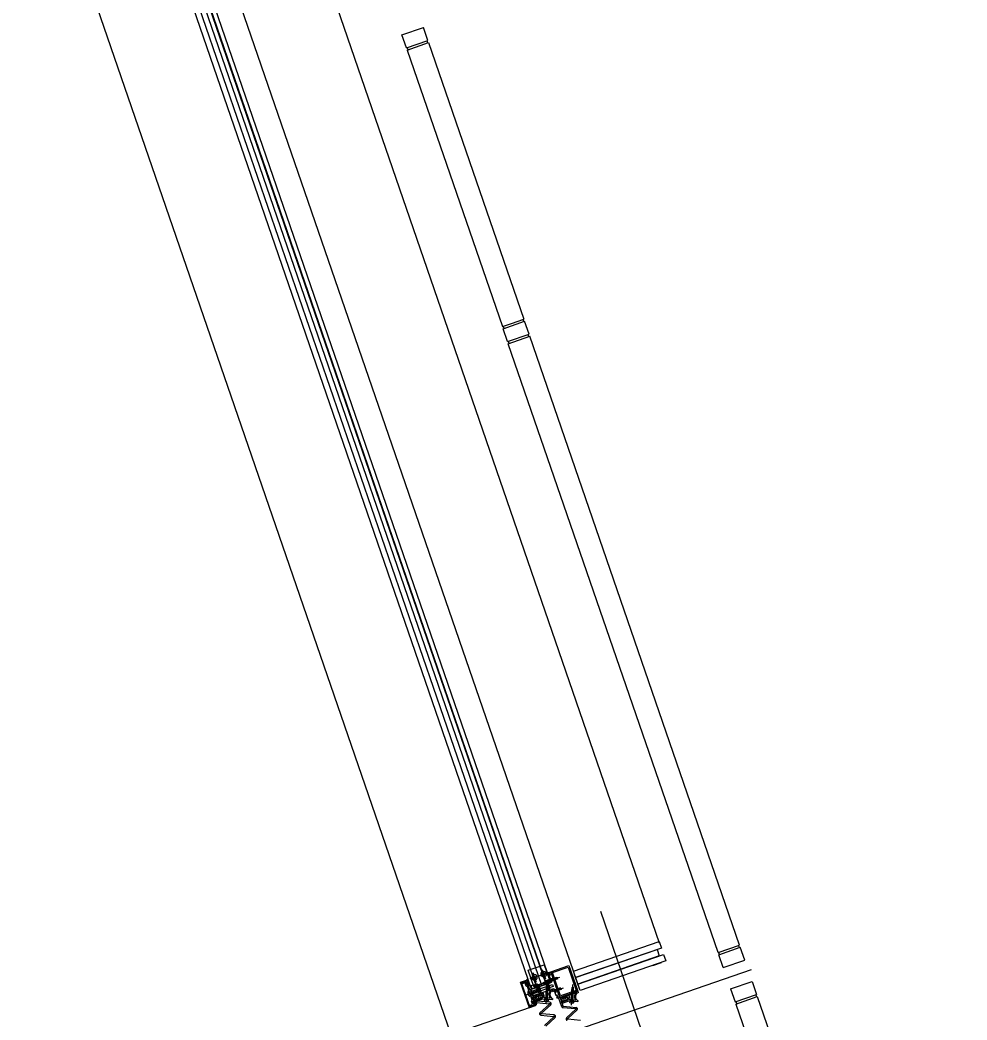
# Model space of a CAD drawing. Extents: x 809434 to 809707, y 818708 to 819364.
# Drawn here: x 809471.164 to 809473.252, y 819253.708 to 819255.913 of the extents above; entities that cross this region are included whole.
import ezdxf

# ---------------------------------------------------------------- set-up
doc = ezdxf.new("R2010")
doc.units = 0
for name, color, linetype in [('Default', 7, 'Continuous'), ('MAJ030__', 7, 'Continuous'), ('MAJ035__', 7, 'Continuous'), ('MAJ630__', 7, 'Continuous'), ('MAJ640__', 7, 'Continuous'), ('MAJ640__1', 7, 'Continuous'), ('MMH292__', 7, 'Continuous'), ('MMH292_C', 7, 'Continuous'), ('MMH2941_', 7, 'Continuous'), ('MMH294_S', 7, 'Continuous')]:
    doc.layers.add(name, color=color, linetype=linetype)

# ---------------------------------------------------------------- blocks, each defined once
blk = doc.blocks.new('N10TC16')
at = {"layer": 'Default'}
for p, q in [((-0.005, 0), (0.021, 0)), ((0.0035, 0.0025), (0.0043, -0.0025)), ((0.0055, 0.0025), (0.0063, -0.0025)), ((0.0075, 0.0025), (0.0083, -0.0025)), ((0.0095, 0.0025), (0.0103, -0.0025)), ((0.0115, 0.0025), (0.0123, -0.0025)), ((0.0135, 0.0025), (0.0143, -0.0025))]:
    blk.add_line(p, q, dxfattribs=at)
blk.add_lwpolyline([(0.003, 0.0017), (0, 0.0049), (0, -0.0049), (0.003, -0.0017)], close=True, dxfattribs=at)
for points in [[(0, 0.0008), (0.0014, 0.0008), (0.0014, -0.0008), (0, -0.0008)], [(0.003, -0.0017), (0.0138, -0.0017), (0.016, 0), (0.0138, 0.0017), (0.003, 0.0017)]]:
    blk.add_lwpolyline(points, dxfattribs=at)
blk = doc.blocks.new('M06MC_P')
at = {"layer": 'Default'}
for p, q in [((-0.011, 0), (0.011, 0)), ((0, -0.011), (0, 0.011))]:
    blk.add_line(p, q, dxfattribs=at)
for points in [[(-0.00375, 0.00025), (-0.00375, -0.00025)], [(-0.00125, 0.00075), (-0.00325, 0.00075)], [(-0.00075, 0.00325), (-0.00075, 0.00125)], [(0.00025, 0.00375), (-0.00025, 0.00375)], [(0.00075, 0.00125), (0.00075, 0.00325)], [(0.00325, 0.00075), (0.00125, 0.00075)], [(0.00375, -0.00025), (0.00375, 0.00025)], [(-0.00325, -0.00075), (-0.00125, -0.00075)], [(-0.00075, -0.00125), (-0.00075, -0.00325)], [(-0.00025, -0.00375), (0.00025, -0.00375)], [(0.00075, -0.00325), (0.00075, -0.00125)], [(0.00125, -0.00075), (0.00325, -0.00075)]]:
    blk.add_lwpolyline(points, dxfattribs=at)
blk.add_circle((0, 0), 0.006, dxfattribs=at)
for centre, start, end in [((-0.00325, 0.00025), 90, 180), ((-0.00125, 0.00125), 270, 0), ((-0.00025, 0.00325), 90, 180), ((0.00025, 0.00325), 0, 90), ((0.00125, 0.00125), 180, 270), ((0.00325, 0.00025), 360, 90), ((-0.00325, -0.00025), 180, 270), ((-0.00125, -0.00125), 0, 90), ((-0.00025, -0.00325), 180, 270), ((0.00025, -0.00325), 270, 0), ((0.00125, -0.00125), 90, 180), ((0.00325, -0.00025), 270, 0)]:
    blk.add_arc(centre, 0.0005, start, end, dxfattribs=at)
blk = doc.blocks.new('M06MC16')
at = {"layer": 'Default'}
for p, q in [((-0.005, 0), (0.021, 0)), ((0.003, 0.0025), (0.016, 0.0025)), ((0.0155, -0.003), (0.0155, 0.003)), ((0.003, -0.0025), (0.016, -0.0025))]:
    blk.add_line(p, q, dxfattribs=at)
blk.add_lwpolyline([(0, -0.006), (0.003, -0.003), (0.003, 0.003), (0, 0.006)], close=True, dxfattribs=at)
for points in [[(0, 0.00075), (0.002, 0.00075), (0.002, -0.00075), (0, -0.00075)], [(0.003, -0.003), (0.0155, -0.003), (0.016, -0.0025), (0.016, 0.0025), (0.0155, 0.003), (0.003, 0.003)]]:
    blk.add_lwpolyline(points, dxfattribs=at)
blk = doc.blocks.new('N12TH32')
at = {"layer": 'Default'}
for p, q in [((-0.0089, 0), (0.037, 0)), ((0, 0.0028), (0.001, -0.0028)), ((0.0021, 0.0028), (0.0031, -0.0028)), ((0.0042, 0.0028), (0.0052, -0.0028)), ((0.0063, 0.0028), (0.0073, -0.0028)), ((0.0084, 0.0028), (0.0094, -0.0028)), ((0.0105, 0.0028), (0.0115, -0.0028)), ((0.0126, 0.0028), (0.0136, -0.0028)), ((0.0147, 0.0028), (0.0157, -0.0028)), ((0.0168, 0.0028), (0.0178, -0.0028)), ((0.0189, 0.0028), (0.0199, -0.0028)), ((0.021, 0.0028), (0.022, -0.0028)), ((0.0231, 0.0028), (0.0241, -0.0028)), ((0.0252, 0.0028), (0.0262, -0.0028)), ((0.0273, 0.0028), (0.0283, -0.0028)), ((0.0294, 0.0028), (0.0303, -0.0023))]:
    blk.add_line(p, q, dxfattribs=at)
blk.add_lwpolyline([(-0.0039, 0.0034), (-0.0034, 0.004), (0, 0.004), (0, -0.004), (-0.0034, -0.004), (-0.0039, -0.0034)], close=True, dxfattribs=at)
for points in [[(-0.0034, 0), (0, 0), (-0.0034, 0)], [(0, -0.002), (0.0293, -0.002), (0.032, 0), (0.0293, 0.0021), (0, 0.0021)]]:
    blk.add_lwpolyline(points, dxfattribs=at)
for centre in [(-0.0002, 0.002), (-0.0002, -0.002)]:
    blk.add_arc(centre, 0.00372, 147.7958, 212.2042, dxfattribs=at)
blk = doc.blocks.new('M06MR19')
at = {"layer": 'Default'}
for p, q in [((-0.0092, 0), (0.024, 0)), ((0, 0.0025), (0.019, 0.0025)), ((0.0185, -0.003), (0.0185, 0.003)), ((0, -0.0025), (0.019, -0.0025))]:
    blk.add_line(p, q, dxfattribs=at)
for points in [[(-0.0042, 0.0008), (-0.0022, 0.0008), (-0.0022, -0.0007), (-0.0042, -0.0007)], [(-0.002, 0.006), (0, 0.006), (0, -0.006), (-0.002, -0.006)], [(0, -0.003), (0.0185, -0.003), (0.019, -0.0025), (0.019, 0.0025), (0.0185, 0.003), (0, 0.003)]]:
    blk.add_lwpolyline(points, dxfattribs=at)
for centre, radius, start, end in [((0.0078, 0), 0.012, 152.9643, 207.0357), ((-0.002, 0.005), 0.001, 90, 152.9643), ((-0.002, -0.005), 0.001, 207.0357, 270)]:
    blk.add_arc(centre, radius, start, end, dxfattribs=at)
blk = doc.blocks.new('A$C775818B6')
at = {"layer": 'Default'}
for points in [[(-0.0022, -0.0063), (-0.0022, -0.0018)], [(-0.0019, -0.0015), (-0.0014, -0.0015)], [(-0.0014, -0.0065), (-0.0019, -0.0065)], [(-0.0012, -0.0018), (-0.0012, -0.0025)], [(-0.0012, -0.0055), (-0.0012, -0.0063)], [(-0.0007, -0.003), (-0.0002, -0.003)], [(-0.0002, -0.005), (-0.0007, -0.005)], [(0.0003, -0.0025), (0.0003, -0.0005)], [(0.0003, -0.0075), (0.0003, -0.0055)], [(0.0008, 0), (0.0028, 0)], [(0.0028, -0.008), (0.0008, -0.008)], [(0.0013, -0.0015), (0.0013, -0.0065)], [(0.0023, -0.0065), (0.0023, -0.0015)], [(0.0033, -0.0005), (0.0033, -0.0075)]]:
    blk.add_lwpolyline(points, dxfattribs=at)
for centre, radius, start, end in [((-0.0019, -0.0018), 0.00025, 90.0056, 180.0056), ((-0.0019, -0.0063), 0.00025, 180.0056, 270.0056), ((-0.0014, -0.0018), 0.00025, 0.0056, 90.0056), ((-0.0014, -0.0063), 0.00025, 270.0056, 0.0056), ((-0.0007, -0.0025), 0.0005, 180.0056, 270.0056), ((-0.0007, -0.0055), 0.0005, 90.0056, 180.0056), ((-0.0002, -0.0025), 0.0005, 270.0056, 0.0056), ((-0.0002, -0.0055), 0.0005, 0.0056, 90.0056), ((0.0008, -0.0005), 0.0005, 90, 180.0056), ((0.0008, -0.0075), 0.0005, 180.0056, 270), ((0.0018, -0.0015), 0.0005, 0.0056, 180.0056), ((0.0018, -0.0065), 0.0005, 180.0056, 0.0056), ((0.0028, -0.0005), 0.0005, 0.0043, 90), ((0.0028, -0.0075), 0.0005, 270, 0.0043)]:
    blk.add_arc(centre, radius, start, end, dxfattribs=at)

msp = doc.modelspace()

# ---------------------------------------------------------------- linework, layer by layer
at = {"layer": 'Default'}
msp.add_lwpolyline([(809472.2969, 819253.7816), (809472.2845, 819253.8176), (809472.3195, 819253.8296), (809472.3319, 819253.7937)], dxfattribs=at)
for points in [[(809472.299, 819253.7781), (809472.2966, 819253.7852), (809472.3318, 819253.7894), (809472.3294, 819253.7965)], [(809472.2982, 819253.7778), (809472.3332, 819253.7899), (809472.3319, 819253.7937), (809472.2969, 819253.7816)], [(809472.3147, 819253.7676), (809472.3155, 819253.7653), (809472.3011, 819253.7629), (809472.3019, 819253.7606)], [(809472.3892, 819253.7669), (809472.3883, 819253.7692), (809472.3755, 819253.7622), (809472.3747, 819253.7645)]]:
    msp.add_lwpolyline(points, close=True, dxfattribs=at)
at = {"layer": 'MAJ030__'}
msp.add_line((809472.3022, 819253.7418), (809472.2991, 819253.7408), dxfattribs=at)
at = {"layer": 'MAJ630__'}
for p, q in [((809472.5741, 819253.8772), (809471.637, 819256.5988)), ((809472.3343, 819253.7903), (809471.3983, 819256.5086)), ((809472.2918, 819253.7756), (809471.3558, 819256.494)), ((809472.1149, 819253.675), (809471.1642, 819256.436)), ((809472.5877, 819253.8378), (809472.3986, 819253.7727)), ((809472.5593, 819253.8281), (809472.5782, 819253.8346)), ((809472.2887, 819253.7349), (809472.1149, 819253.675))]:
    msp.add_line(p, q, dxfattribs=at)
for points in [[(809472.3888, 819253.8011), (809472.3839, 819253.8153), (809472.573, 819253.8804), (809472.5779, 819253.8662)], [(809472.3937, 819253.7869), (809472.3888, 819253.8011), (809472.5685, 819253.8629), (809472.5733, 819253.8488)], [(809472.3986, 819253.7727), (809472.3937, 819253.7869), (809472.5828, 819253.852), (809472.5877, 819253.8378)]]:
    msp.add_lwpolyline(points, close=True, dxfattribs=at)
at = {"layer": 'MAJ640__'}
for p, q in [((809472.3986, 819253.7727), (809471.4479, 819256.5336)), ((809472.3034, 819253.7796), (809471.3674, 819256.498)), ((809472.3147, 819253.7835), (809471.3787, 819256.5019)), ((809472.3242, 819253.7868), (809471.3882, 819256.5051)), ((809472.3249, 819253.787), (809471.3889, 819256.5054))]:
    msp.add_line(p, q, dxfattribs=at)
at = {"layer": 'MAJ640__1'}
for p, q in [((809472.6161, 819253.4483), (809472.4444, 819253.9469)), ((809472.776, 819253.8181), (809472.2361, 819253.6322))]:
    msp.add_line(p, q, dxfattribs=at)
at = {"layer": 'MMH292__'}
msp.add_line((809472.3003, 819253.7403), (809472.3007, 819253.739), dxfattribs=at)
at = {"layer": 'MMH292_C'}
for points in [[(809472.3344, 819253.8141), (809472.3743, 819253.8278), (809472.3939, 819253.7711), (809472.3539, 819253.7574)], [(809472.3382, 819253.8122), (809472.3725, 819253.824), (809472.3901, 819253.773), (809472.3558, 819253.7612)], [(809472.2963, 819253.7719), (809472.3377, 819253.7861), (809472.3393, 819253.7814), (809472.2979, 819253.7671)]]:
    msp.add_lwpolyline(points, close=True, dxfattribs=at)
for points in [[(809472.3464, 819253.7608), (809472.3409, 819253.7767), (809472.2946, 819253.7607), (809472.2939, 819253.7626), (809472.2945, 819253.7639), (809472.2916, 819253.7724), (809472.2903, 819253.773), (809472.2897, 819253.7749), (809472.3361, 819253.7909), (809472.3306, 819253.8067)], [(809472.3287, 819253.8121), (809472.3344, 819253.8141), (809472.3539, 819253.7574), (809472.3483, 819253.7554), (809472.3475, 819253.7575)], [(809472.3295, 819253.81), (809472.3287, 819253.8121)], [(809472.3302, 819253.81), (809472.3298, 819253.8098)], [(809472.3302, 819253.8108), (809472.3304, 819253.8103)], [(809472.331, 819253.8116), (809472.3306, 819253.8114)], [(809472.3308, 819253.807), (809472.3312, 819253.8072)], [(809472.3315, 819253.807), (809472.3317, 819253.8065)], [(809472.3331, 819253.807), (809472.3317, 819253.8113)], [(809472.3323, 819253.8062), (809472.3328, 819253.8064)], [(809472.2942, 819253.7391), (809472.2957, 819253.7383), (809472.2972, 819253.7389), (809472.2971, 819253.7392), (809472.2994, 819253.7399), (809472.2998, 819253.7387), (809472.2872, 819253.7344), (809472.2677, 819253.7911), (809472.2803, 819253.7954), (809472.2807, 819253.7942), (809472.2784, 819253.7934), (809472.2783, 819253.7937), (809472.2768, 819253.7932), (809472.276, 819253.7917)], [(809472.2716, 819253.7902), (809472.2701, 819253.7909), (809472.269, 819253.7905), (809472.2879, 819253.7357)], [(809472.2713, 819253.789), (809472.2736, 819253.7915)], [(809472.2771, 819253.7894), (809472.2721, 819253.7877)], [(809472.2735, 819253.7914), (809472.2726, 819253.7904)], [(809472.275, 819253.7913), (809472.2744, 819253.7916)], [(809472.2745, 819253.7916), (809472.2763, 819253.7908), (809472.2791, 819253.7918), (809472.2786, 819253.7933), (809472.2807, 819253.794), (809472.2824, 819253.7893), (809472.2824, 819253.7893)], [(809472.2802, 819253.7819), (809472.2777, 819253.7891)], [(809472.2798, 819253.7892), (809472.2814, 819253.7844)], [(809472.2806, 819253.79), (809472.2801, 819253.7898)], [(809472.2819, 819253.782), (809472.2808, 819253.7816)], [(809472.2814, 819253.7889), (809472.2812, 819253.7897)], [(809472.2822, 819253.789), (809472.2818, 819253.7888)], [(809472.282, 819253.7841), (809472.2825, 819253.7843)], [(809472.2828, 819253.7849), (809472.2826, 819253.7856)], [(809472.2931, 819253.751), (809472.2826, 819253.7817)], [(809472.2827, 819253.786), (809472.2832, 819253.7861)], [(809472.2835, 819253.786), (809472.2874, 819253.7746)], [(809472.2881, 819253.7743), (809472.2897, 819253.7749), (809472.2903, 819253.773), (809472.2916, 819253.7724), (809472.2945, 819253.7639), (809472.2939, 819253.7626), (809472.2946, 819253.7607), (809472.2929, 819253.7601)], [(809472.3389, 819253.7729), (809472.338, 819253.7757), (809472.335, 819253.7746), (809472.3351, 819253.7742)], [(809472.2926, 819253.7595), (809472.2965, 819253.7482)], [(809472.2989, 819253.761), (809472.3, 819253.7579)], [(809472.3006, 819253.7619), (809472.2992, 819253.7615)], [(809472.3004, 819253.7577), (809472.3136, 819253.7622)], [(809472.3014, 819253.7608), (809472.3011, 819253.7617)], [(809472.3155, 819253.7653), (809472.3019, 819253.7606)], [(809472.3157, 819253.7562), (809472.3025, 819253.7517)], [(809472.3054, 819253.7503), (809472.3163, 819253.754)], [(809472.3154, 819253.7667), (809472.3157, 819253.7658)], [(809472.3171, 819253.7676), (809472.3157, 819253.7671)], [(809472.3166, 819253.7541), (809472.3376, 819253.7529)], [(809472.3198, 819253.761), (809472.3176, 819253.7674)], [(809472.3176, 819253.7603), (809472.3176, 819253.7602)], [(809472.3317, 819253.7556), (809472.3204, 819253.7562)], [(809472.3387, 819253.7545), (809472.3387, 819253.7547)], [(809472.3472, 819253.7608), (809472.3467, 819253.7607)], [(809472.3472, 819253.7616), (809472.3473, 819253.7612)], [(809472.348, 819253.7624), (809472.3475, 819253.7623)], [(809472.3477, 819253.7578), (809472.3482, 819253.758)], [(809472.3485, 819253.7579), (809472.3486, 819253.7574)], [(809472.3501, 819253.7579), (809472.3486, 819253.7621)], [(809472.3493, 819253.7571), (809472.3497, 819253.7572)], [(809472.3549, 819253.7564), (809472.3559, 819253.7534)], [(809472.3566, 819253.7574), (809472.3551, 819253.7569)], [(809472.3564, 819253.7532), (809472.3696, 819253.7577)], [(809472.3573, 819253.7563), (809472.357, 819253.7572)], [(809472.3715, 819253.7608), (809472.3578, 819253.7561)], [(809472.3714, 819253.7621), (809472.3717, 819253.7613)], [(809472.3731, 819253.7631), (809472.3716, 819253.7626)], [(809472.3758, 819253.7565), (809472.3736, 819253.7629)], [(809472.3736, 819253.7558), (809472.3736, 819253.7557)], [(809472.3949, 819253.7684), (809472.394, 819253.7711), (809472.391, 819253.7701), (809472.3911, 819253.7697)], [(809472.2879, 819253.7357), (809472.289, 819253.7361), (809472.2897, 819253.7375)], [(809472.2886, 819253.7398), (809472.2935, 819253.7415)], [(809472.2921, 819253.7378), (809472.2888, 819253.7383)], [(809472.2906, 819253.738), (809472.292, 819253.7377)], [(809472.2938, 819253.7422), (809472.2914, 819253.7493)], [(809472.2917, 819253.75), (809472.2928, 819253.7504)], [(809472.2928, 819253.7381), (809472.2931, 819253.7387)], [(809472.2977, 819253.7449), (809472.2993, 819253.7401), (809472.2971, 819253.7394), (809472.2966, 819253.7409), (809472.2938, 819253.7399), (809472.293, 819253.7382)], [(809472.2939, 819253.7481), (809472.2955, 819253.7434)], [(809472.2947, 819253.7489), (809472.2942, 819253.7487)], [(809472.2956, 819253.7479), (809472.2953, 819253.7486)], [(809472.2964, 819253.7479), (809472.2959, 819253.7477)], [(809472.2962, 819253.7431), (809472.2967, 819253.7432)], [(809472.297, 819253.7439), (809472.2967, 819253.7446)], [(809472.2969, 819253.7449), (809472.2973, 819253.745)], [(809472.2977, 819253.7449), (809472.2977, 819253.7449)], [(809472.3023, 819253.7512), (809472.3031, 819253.7489)], [(809472.3035, 819253.7487), (809472.305, 819253.7492)], [(809472.3052, 819253.7497), (809472.3052, 819253.7498)], [(809472.3582, 819253.7467), (809472.359, 819253.7444)], [(809472.3717, 819253.7517), (809472.3585, 819253.7472)], [(809472.3595, 819253.7442), (809472.3609, 819253.7447)], [(809472.3612, 819253.7452), (809472.3611, 819253.7453)], [(809472.3614, 819253.7458), (809472.3723, 819253.7495)], [(809472.3725, 819253.7496), (809472.3936, 819253.7484)], [(809472.3876, 819253.751), (809472.3763, 819253.7516)], [(809472.3947, 819253.7499), (809472.3946, 819253.7501)]]:
    msp.add_lwpolyline(points, dxfattribs=at)
for centre, radius, start, end in [((809472.3297, 819253.8101), 0.00025, 198.9998, 288.9998), ((809472.3307, 819253.811), 0.0005, 108.9998, 198.9998), ((809472.3302, 819253.8102), 0.00025, 288.9998, 18.9998), ((809472.3308, 819253.8068), 0.00025, 108.9998, 198.9998), ((809472.3312, 819253.8111), 0.0005, 18.9998, 108.9998), ((809472.3313, 819253.8069), 0.00025, 18.9998, 108.9998), ((809472.3322, 819253.8067), 0.0005, 198.9998, 288.9998), ((809472.3327, 819253.8069), 0.0005, 288.9998, 18.9998), ((809472.2719, 819253.7884), 0.0008, 137.0791, 289.0066), ((809472.272, 819253.7909), 0.0008, 244.0066, 319.0066), ((809472.2741, 819253.7909), 0.0008, 64.0066, 139.0066), ((809472.2742, 819253.7909), 0.0008, 64.0066, 137.0791), ((809472.2753, 819253.792), 0.0008, 244.0066, 334.0066), ((809472.2772, 819253.7889), 0.0005, 19.0069, 109.0066), ((809472.2802, 819253.7893), 0.0005, 109.0069, 199.0069), ((809472.2806, 819253.7821), 0.0005, 199.0069, 289.0069), ((809472.2807, 819253.7895), 0.0005, 19.0069, 109.0069), ((809472.2817, 819253.789), 0.00025, 199.0069, 289.0069), ((809472.2819, 819253.7846), 0.0005, 199.0069, 289.0069), ((809472.2821, 819253.7815), 0.0005, 19.0066, 109.0069), ((809472.2821, 819253.7892), 0.00025, 289.0069, 19.0069), ((809472.2823, 819253.7848), 0.0005, 289.0069, 19.0069), ((809472.2828, 819253.7857), 0.00025, 109.0069, 199.0069), ((809472.2833, 819253.7859), 0.00025, 19.669, 109.0069), ((809472.2879, 819253.7748), 0.0005, 199.0066, 289.0066), ((809472.3344, 819253.774), 0.000787, 307.0491, 19), ((809472.2931, 819253.7597), 0.0005, 109.0066, 199.0066), ((809472.2993, 819253.7611), 0.000381, 109, 199), ((809472.3003, 819253.7581), 0.000381, 199, 289), ((809472.3007, 819253.7616), 0.000381, 19, 109), ((809472.3017, 819253.761), 0.000381, 199, 289), ((809472.3147, 819253.7593), 0.00315, 19, 109), ((809472.3158, 819253.7668), 0.000381, 109, 199), ((809472.3154, 819253.7657), 0.000381, 289, 19), ((809472.3147, 819253.7592), 0.00315, 289, 19), ((809472.3166, 819253.7533), 0.000787, 90.9451, 109), ((809472.3172, 819253.7673), 0.000381, 19, 109), ((809472.3147, 819253.7592), 0.00544, 338.2846, 19), ((809472.3204, 819253.7569), 0.000762, 158.2846, 266.9164), ((809472.3421, 819253.7637), 0.012, 127.0491, 215.6022), ((809472.3317, 819253.7563), 0.000762, 266.9164, 35.6022), ((809472.3421, 819253.7637), 0.00972, 109, 249.2439), ((809472.3377, 819253.7541), 0.00114, 266.9164, 19), ((809472.3466, 819253.7609), 0.00025, 199.0002, 289.0002), ((809472.3476, 819253.7618), 0.0005, 109.0002, 199.0002), ((809472.3471, 819253.7611), 0.00025, 289.0002, 19.0002), ((809472.3478, 819253.7576), 0.00025, 109.0002, 199.0002), ((809472.3481, 819253.762), 0.0005, 19.0002, 109.0002), ((809472.3482, 819253.7578), 0.00025, 19.0002, 109.0002), ((809472.3491, 819253.7575), 0.0005, 199.0002, 289.0002), ((809472.3496, 819253.7577), 0.0005, 289.0002, 19.0002), ((809472.3552, 819253.7566), 0.000381, 109, 199), ((809472.3563, 819253.7535), 0.000381, 199, 289), ((809472.3567, 819253.7571), 0.000381, 19, 109), ((809472.3577, 819253.7564), 0.000381, 199, 289), ((809472.3706, 819253.7547), 0.00315, 19, 109), ((809472.3718, 819253.7623), 0.000381, 109, 199), ((809472.3713, 819253.7611), 0.000381, 289, 19), ((809472.3706, 819253.7547), 0.00315, 289, 19), ((809472.3732, 819253.7628), 0.000381, 19, 109), ((809472.3764, 819253.7524), 0.000762, 158.2846, 266.9164), ((809472.3706, 819253.7547), 0.00544, 338.2846, 19), ((809472.3981, 819253.7592), 0.012, 127.0491, 215.6022), ((809472.3877, 819253.7518), 0.000762, 266.9164, 35.6022), ((809472.3981, 819253.7592), 0.00972, 109, 249.2439), ((809472.3904, 819253.7694), 0.000787, 307.0491, 19), ((809472.2889, 819253.7391), 0.0008, 109.0066, 260.9341), ((809472.2905, 819253.7372), 0.0008, 79.0066, 154.0066), ((809472.2919, 819253.7495), 0.0005, 109.0063, 199.0063), ((809472.2921, 819253.7385), 0.0008, 259.0066, 334.0066), ((809472.2922, 819253.7385), 0.0008, 260.9341, 334.0066), ((809472.2927, 819253.7508), 0.0005, 289.0063, 19.0066), ((809472.2938, 819253.7383), 0.0008, 64.0066, 154.0066), ((809472.2934, 819253.742), 0.0005, 289.0066, 19.0063), ((809472.2944, 819253.7483), 0.0005, 109, 199), ((809472.2949, 819253.7484), 0.0005, 19, 109), ((809472.296, 819253.7435), 0.0005, 199, 289), ((809472.2958, 819253.748), 0.00025, 199, 289), ((809472.2963, 819253.7481), 0.00025, 289, 18.3379), ((809472.297, 819253.7446), 0.00025, 109, 199), ((809472.2965, 819253.7437), 0.0005, 289, 19), ((809472.2974, 819253.7448), 0.00025, 19, 109), ((809472.3026, 819253.7513), 0.000381, 109, 199), ((809472.3034, 819253.7491), 0.000381, 199, 289), ((809472.3049, 819253.7496), 0.000381, 289, 19), ((809472.3055, 819253.7499), 0.000381, 109, 199), ((809472.3586, 819253.7468), 0.000381, 109, 199), ((809472.3594, 819253.7445), 0.000381, 199, 289), ((809472.3608, 819253.745), 0.000381, 289, 19), ((809472.3615, 819253.7454), 0.000381, 109, 199), ((809472.3725, 819253.7488), 0.000787, 90.9451, 109), ((809472.3936, 819253.7496), 0.00114, 266.9164, 19)]:
    msp.add_arc(centre, radius, start, end, dxfattribs=at)
at = {"layer": 'MMH2941_'}
for p, q in [((809472.2913, 819253.7834), (809472.2984, 819253.7859)), ((809472.3009, 819253.7787), (809472.2919, 819253.7756)), ((809472.2984, 819253.7859), (809472.2984, 819253.7857)), ((809472.3008, 819253.7789), (809472.3009, 819253.7787)), ((809472.2968, 819253.7573), (809472.2998, 819253.7583)), ((809472.3, 819253.7481), (809472.2968, 819253.7573)), ((809472.2998, 819253.7583), (809472.3004, 819253.7566)), ((809472.3004, 819253.7566), (809472.3036, 819253.7577)), ((809472.3046, 819253.7547), (809472.3014, 819253.7536)), ((809472.3014, 819253.7536), (809472.3027, 819253.7501)), ((809472.3031, 819253.7591), (809472.3045, 819253.7596)), ((809472.3036, 819253.7577), (809472.3031, 819253.7591)), ((809472.3045, 819253.7596), (809472.3061, 819253.7586)), ((809472.3052, 819253.753), (809472.3046, 819253.7547)), ((809472.3052, 819253.753), (809472.3064, 819253.7535)), ((809472.3061, 819253.7586), (809472.3076, 819253.7591)), ((809472.3071, 819253.7556), (809472.3064, 819253.7535)), ((809472.3071, 819253.7605), (809472.3085, 819253.761)), ((809472.3076, 819253.7591), (809472.3071, 819253.7605)), ((809472.3086, 819253.7561), (809472.3071, 819253.7556)), ((809472.3085, 819253.761), (809472.31, 819253.7599)), ((809472.3092, 819253.7544), (809472.3086, 819253.7561)), ((809472.3092, 819253.7544), (809472.3104, 819253.7548)), ((809472.31, 819253.7599), (809472.3115, 819253.7604)), ((809472.3111, 819253.7569), (809472.3104, 819253.7548)), ((809472.3111, 819253.7618), (809472.3125, 819253.7623)), ((809472.3115, 819253.7604), (809472.3111, 819253.7618)), ((809472.3126, 819253.7574), (809472.3111, 819253.7569)), ((809472.3125, 819253.7623), (809472.316, 819253.7603)), ((809472.3131, 819253.7558), (809472.3126, 819253.7574)), ((809472.3131, 819253.7558), (809472.3143, 819253.7562)), ((809472.316, 819253.7603), (809472.3143, 819253.7562)), ((809472.3514, 819253.7569), (809472.3544, 819253.7579)), ((809472.3582, 819253.7369), (809472.3514, 819253.7569)), ((809472.3544, 819253.7579), (809472.3564, 819253.7521)), ((809472.3546, 819253.7572), (809472.3544, 819253.7579)), ((809472.3564, 819253.7521), (809472.3596, 819253.7532)), ((809472.3591, 819253.7546), (809472.3605, 819253.7551)), ((809472.3596, 819253.7532), (809472.3591, 819253.7546)), ((809472.3605, 819253.7551), (809472.362, 819253.754)), ((809472.362, 819253.754), (809472.3635, 819253.7546)), ((809472.3631, 819253.756), (809472.3645, 819253.7564)), ((809472.3635, 819253.7546), (809472.3631, 819253.756)), ((809472.3645, 819253.7564), (809472.366, 819253.7554)), ((809472.366, 819253.7554), (809472.3675, 819253.7559)), ((809472.367, 819253.7524), (809472.3663, 819253.7503)), ((809472.367, 819253.7573), (809472.3685, 819253.7578)), ((809472.3675, 819253.7559), (809472.367, 819253.7573)), ((809472.3685, 819253.7529), (809472.367, 819253.7524)), ((809472.3685, 819253.7578), (809472.372, 819253.7558)), ((809472.3691, 819253.7512), (809472.3685, 819253.7529)), ((809472.372, 819253.7558), (809472.3703, 819253.7517)), ((809472.3, 819253.7481), (809472.3, 819253.7481)), ((809472.3027, 819253.7459), (809472.3308, 819253.7435)), ((809472.3321, 819253.7466), (809472.304, 819253.749)), ((809472.3311, 819253.7427), (809472.3104, 819253.7236)), ((809472.3133, 819253.7219), (809472.334, 819253.7411)), ((809472.3606, 819253.7502), (809472.3574, 819253.7491)), ((809472.3574, 819253.7491), (809472.3609, 819253.7389)), ((809472.3582, 819253.7369), (809472.3582, 819253.7369)), ((809472.3612, 819253.7485), (809472.3606, 819253.7502)), ((809472.389, 819253.7324), (809472.361, 819253.7348)), ((809472.3612, 819253.7485), (809472.3624, 819253.7489)), ((809472.3622, 819253.7379), (809472.3903, 819253.7355)), ((809472.3631, 819253.751), (809472.3624, 819253.7489)), ((809472.3646, 819253.7516), (809472.3631, 819253.751)), ((809472.3651, 819253.7499), (809472.3646, 819253.7516)), ((809472.3651, 819253.7499), (809472.3663, 819253.7503)), ((809472.3687, 819253.7124), (809472.3893, 819253.7316)), ((809472.3691, 819253.7512), (809472.3703, 819253.7517)), ((809472.3922, 819253.73), (809472.3716, 819253.7108)), ((809472.3123, 819253.7181), (809472.3404, 819253.7157)), ((809472.3417, 819253.7187), (809472.3136, 819253.7212)), ((809472.3407, 819253.7149), (809472.32, 819253.6957)), ((809472.3229, 819253.6941), (809472.3436, 819253.7133)), ((809472.3718, 819253.71), (809472.3999, 819253.7076))]:
    msp.add_line(p, q, dxfattribs=at)
for points in [[(809472.2826, 819253.7987), (809472.284, 819253.7944), (809472.281, 819253.7934)], [(809472.2815, 819253.7848), (809472.2801, 819253.7891)], [(809472.2802, 819253.7894), (809472.2807, 819253.7896)], [(809472.281, 819253.7934), (809472.2803, 819253.7954)], [(809472.281, 819253.7894), (809472.2812, 819253.7887)], [(809472.2827, 819253.7892), (809472.2813, 819253.7932)], [(809472.2814, 819253.7935), (809472.2838, 819253.7943)], [(809472.2823, 819253.7848), (809472.2818, 819253.7847)], [(809472.2819, 819253.7884), (809472.2824, 819253.7886)], [(809472.2822, 819253.7859), (809472.2825, 819253.7852)], [(809472.283, 819253.7867), (809472.2825, 819253.7865)], [(809472.285, 819253.7823), (809472.2836, 819253.7864)], [(809472.2841, 819253.7942), (809472.2879, 819253.7833)], [(809472.2877, 819253.783), (809472.2853, 819253.7822)], [(809472.2955, 819253.752), (809472.2969, 819253.748)], [(809472.2956, 819253.7611), (809472.3011, 819253.7629)], [(809472.298, 819253.7531), (809472.2956, 819253.7523)], [(809472.2964, 819253.7524), (809472.2978, 819253.7484)], [(809472.2991, 819253.7536), (809472.2965, 819253.7527)], [(809472.2989, 819253.761), (809472.3, 819253.7579), (809472.297, 819253.7569)], [(809472.3021, 819253.7421), (809472.2983, 819253.7529)], [(809472.3006, 819253.7619), (809472.2992, 819253.7615)], [(809472.3032, 819253.7426), (809472.3025, 819253.7447), (809472.3011, 819253.7448), (809472.3021, 819253.7456), (809472.302, 819253.7461), (809472.3006, 819253.7462), (809472.3017, 819253.7471), (809472.3015, 819253.7475), (809472.3002, 819253.7476), (809472.3012, 819253.7485), (809472.301, 819253.7489), (809472.2997, 819253.749), (809472.3007, 819253.7499), (809472.3005, 819253.7504), (809472.2992, 819253.7504), (809472.3002, 819253.7513), (809472.2995, 819253.7534)], [(809472.3011, 819253.7629), (809472.3019, 819253.7606)], [(809472.3014, 819253.7608), (809472.3011, 819253.7617)], [(809472.2943, 819253.7478), (809472.2957, 819253.7436)], [(809472.2949, 819253.7483), (809472.2944, 819253.7482)], [(809472.2952, 819253.7483), (809472.2966, 819253.744)], [(809472.2955, 819253.7475), (809472.2952, 819253.7482)], [(809472.2958, 819253.7487), (809472.2953, 819253.7486)], [(809472.296, 819253.7434), (809472.2965, 819253.7436)], [(809472.2964, 819253.7479), (809472.2961, 819253.7486)], [(809472.2966, 819253.7473), (809472.2961, 819253.7472)], [(809472.2967, 819253.7439), (809472.2964, 819253.7446)], [(809472.2967, 819253.7453), (809472.2972, 819253.7454)], [(809472.2969, 819253.7438), (809472.2974, 819253.744)], [(809472.2975, 819253.7477), (809472.297, 819253.7476)], [(809472.2976, 819253.7443), (809472.2973, 819253.745)], [(809472.2976, 819253.7457), (809472.2981, 819253.7458)], [(809472.2978, 819253.7451), (809472.2992, 819253.7411)], [(809472.2988, 819253.7455), (809472.3001, 819253.7415)], [(809472.2995, 819253.7409), (809472.3019, 819253.7418)], [(809472.3005, 819253.7413), (809472.3031, 819253.7422)]]:
    msp.add_lwpolyline(points, dxfattribs=at)
for points in [[(809472.2835, 819253.7931), (809472.2867, 819253.7836), (809472.2858, 819253.7833), (809472.2825, 819253.7927)], [(809472.3009, 819253.7425), (809472.2976, 819253.752), (809472.2967, 819253.7517), (809472.2999, 819253.7422)]]:
    msp.add_lwpolyline(points, close=True, dxfattribs=at)
for centre, radius, start, end in [((809472.2735, 819253.8026), 0.0099, 313.3339, 336.769), ((809472.2803, 819253.7892), 0.00025, 109, 199), ((809472.2808, 819253.7893), 0.00025, 19, 109), ((809472.2817, 819253.7889), 0.0005, 199, 289), ((809472.2815, 819253.7933), 0.00025, 109, 199), ((809472.2818, 819253.7849), 0.00025, 199, 289), ((809472.2827, 819253.786), 0.0005, 109, 199), ((809472.2822, 819253.7851), 0.00025, 289, 19), ((809472.2822, 819253.789), 0.0005, 289, 19), ((809472.2832, 819253.7862), 0.0005, 19, 109), ((809472.2839, 819253.7941), 0.00025, 19, 109), ((809472.2853, 819253.7824), 0.00025, 199, 289), ((809472.2876, 819253.7832), 0.00025, 289, 19), ((809472.2778, 819253.7786), 0.0143, 348.041, 19.6223), ((809472.2957, 819253.752), 0.00025, 109, 199), ((809472.2908, 819253.7572), 0.00611, 357.5662, 39.4588), ((809472.2966, 819253.7525), 0.00025, 109.0063, 199.0063), ((809472.2981, 819253.7529), 0.00025, 19, 109), ((809472.2993, 819253.7611), 0.000381, 109, 199), ((809472.2992, 819253.7534), 0.00025, 19.0063, 109.0063), ((809472.3007, 819253.7616), 0.000381, 19, 109), ((809472.3017, 819253.761), 0.000381, 199, 289.359), ((809472.2945, 819253.7479), 0.00025, 109, 199), ((809472.295, 819253.7481), 0.00025, 19, 109), ((809472.2954, 819253.7483), 0.00025, 109.0063, 199.0063), ((809472.2959, 819253.7476), 0.0005, 199, 289), ((809472.296, 819253.7437), 0.00025, 199, 289), ((809472.2959, 819253.7485), 0.00025, 19.0063, 109.0063), ((809472.2968, 819253.748), 0.0005, 199.0063, 289.0063), ((809472.2969, 819253.7448), 0.0005, 109, 199), ((809472.2964, 819253.7438), 0.00025, 289, 19), ((809472.2964, 819253.7478), 0.0005, 289, 19), ((809472.2969, 819253.7441), 0.00025, 199.0063, 289.0063), ((809472.2974, 819253.745), 0.0005, 19, 109), ((809472.2978, 819253.7452), 0.0005, 109.0063, 199.0063), ((809472.2973, 819253.7442), 0.00025, 289.0063, 19.0063), ((809472.2973, 819253.7482), 0.0005, 289.0063, 19.0063), ((809472.2983, 819253.7454), 0.0005, 19.0063, 109.0063), ((809472.2995, 819253.7412), 0.00025, 199, 289), ((809472.303, 819253.7491), 0.00318, 199, 265.0937), ((809472.3004, 819253.7416), 0.00025, 199.0063, 289.0063), ((809472.3018, 819253.742), 0.00025, 289, 19), ((809472.303, 819253.7491), 0.00102, 109, 355.0937), ((809472.303, 819253.7425), 0.00025, 289.0063, 19.0063), ((809472.3318, 819253.7434), 0.00102, 222.9063, 175.0937), ((809472.3318, 819253.7434), 0.00318, 312.9063, 85.0937), ((809472.3612, 819253.738), 0.00318, 199, 265.0937), ((809472.3612, 819253.738), 0.00102, 109, 355.0937), ((809472.39, 819253.7323), 0.00102, 222.9063, 175.0937), ((809472.39, 819253.7323), 0.00317, 312.9063, 85.0937), ((809472.3126, 819253.7212), 0.00317, 132.9063, 265.0937), ((809472.3126, 819253.7212), 0.00102, 42.9063, 355.0937), ((809472.3414, 819253.7156), 0.00102, 222.9063, 175.0937), ((809472.3414, 819253.7156), 0.00317, 312.9063, 85.0937), ((809472.3708, 819253.7101), 0.00317, 132.9063, 265.0937), ((809472.3708, 819253.7101), 0.00102, 42.9063, 355.0937)]:
    msp.add_arc(centre, radius, start, end, dxfattribs=at)
msp.add_ellipse((809472.3008, 819253.7827), major_axis=(-0.00408, -0.00141), ratio=0.87186, dxfattribs=at)
msp.add_ellipse((809472.3007, 819253.7827), major_axis=(-0.00408, -0.00141), ratio=0.87186, start_param=4.968702, end_param=7.597669, dxfattribs=at)
at = {"layer": 'MMH294_S'}
for p, q in [((809472.0062, 819255.8798), (809472.0535, 819255.8961)), ((809472.0633, 819255.8677), (809472.0535, 819255.8961)), ((809472.016, 819255.8514), (809472.0062, 819255.8798)), ((809472.016, 819255.8514), (809472.0633, 819255.8677)), ((809472.0176, 819255.8467), (809472.0649, 819255.863)), ((809472.0195, 819255.8473), (809472.0179, 819255.8521)), ((809472.063, 819255.8623), (809472.0614, 819255.867)), ((809472.0649, 819255.863), (809472.2749, 819255.2531)), ((809472.0176, 819255.8467), (809472.2276, 819255.2368)), ((809472.2473, 819255.2436), (809472.2749, 819255.2531)), ((809472.2746, 819255.2477), (809472.273, 819255.2525)), ((809472.2276, 819255.2368), (809472.2473, 819255.2436)), ((809472.2292, 819255.2321), (809472.2765, 819255.2484)), ((809472.239, 819255.2037), (809472.2292, 819255.2321)), ((809472.2311, 819255.2327), (809472.2295, 819255.2375)), ((809472.2863, 819255.22), (809472.2765, 819255.2484)), ((809472.239, 819255.2037), (809472.2863, 819255.22)), ((809472.2406, 819255.199), (809472.2879, 819255.2153)), ((809472.286, 819255.2146), (809472.2844, 819255.2194)), ((809472.7502, 819253.8726), (809472.2879, 819255.2153)), ((809472.7029, 819253.8564), (809472.2406, 819255.199)), ((809472.2425, 819255.1997), (809472.2409, 819255.2044)), ((809472.7029, 819253.8564), (809472.7502, 819253.8726)), ((809472.7046, 819253.8516), (809472.7518, 819253.8679)), ((809472.7499, 819253.8673), (809472.7483, 819253.872)), ((809472.7616, 819253.8396), (809472.7518, 819253.8679)), ((809472.7143, 819253.8233), (809472.7046, 819253.8516)), ((809472.7064, 819253.8523), (809472.7048, 819253.857)), ((809472.7143, 819253.8233), (809472.7616, 819253.8396)), ((809472.7306, 819253.776), (809472.7779, 819253.7923)), ((809472.7306, 819253.776), (809472.7404, 819253.7476)), ((809472.7779, 819253.7923), (809472.7876, 819253.7639)), ((809472.7404, 819253.7476), (809472.7876, 819253.7639)), ((809472.742, 819253.7429), (809472.7893, 819253.7592)), ((809472.7858, 819253.7633), (809472.7874, 819253.7585)), ((809472.7893, 819253.7592), (809473.2516, 819252.4165)), ((809472.742, 819253.7429), (809473.2043, 819252.4003)), ((809472.7423, 819253.7483), (809472.7439, 819253.7436))]:
    msp.add_line(p, q, dxfattribs=at)

# ---------------------------------------------------------------- block references
at = {"layer": 'Default', "rotation": -71.00000140061101}
for name, p in [('M06MC_P', (809472.3188, 819253.8087)), ('M06MC16', (809472.3248, 819253.7912))]:
    msp.add_blockref(name, p, dxfattribs=at)
at = {"layer": 'Default', "yscale": -1.0000000000000004, "rotation": -71.00000140061101}
for name, p in [('M06MC_P', (809472.2984, 819253.8017)), ('M06MC16', (809472.3045, 819253.7842))]:
    msp.add_blockref(name, p, dxfattribs=at)
at = {"layer": 'MAJ035__'}
for name, p, rotation in [('N10TC16', (809472.3345, 819253.7955), 18.999998599388995), ('M06MR19', (809472.2879, 819253.7663), 19.006606334681837), ('N12TH32', (809472.3248, 819253.7536), 86.53266562584572), ('N12TH32', (809472.3807, 819253.7491), 86.53266562584572)]:
    msp.add_blockref(name, p, dxfattribs=dict(at, rotation=rotation))
at = {"layer": 'MAJ035__', "yscale": -1.0000000000000004, "rotation": 18.999998599388988}
msp.add_blockref('N10TC16', (809472.3425, 819253.772), dxfattribs=at)
at = {"layer": 'MMH2941_', "yscale": -1.0000000000000004, "rotation": -160.9945697743742}
msp.add_blockref('A$C775818B6', (809472.3288, 819253.8122), dxfattribs=at)

doc.saveas('drawing.dxf')
